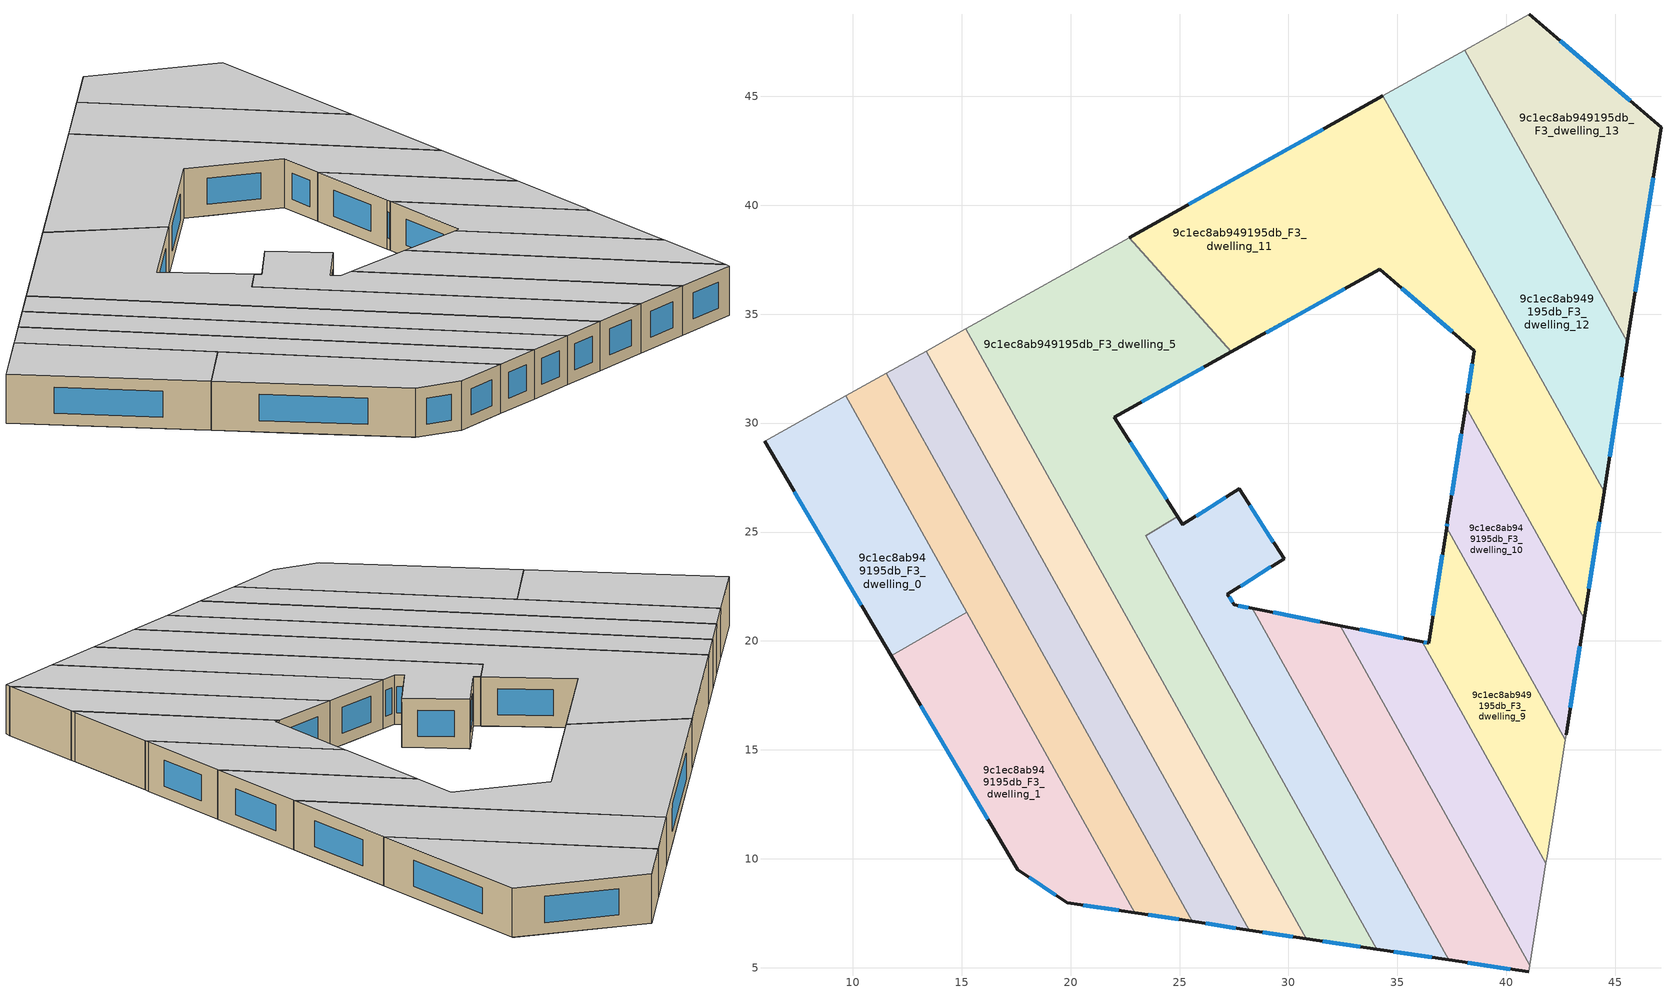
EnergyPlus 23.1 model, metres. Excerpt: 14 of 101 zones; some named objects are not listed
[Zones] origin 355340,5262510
9c1ec8ab949195db_F3_dwelling_0
 floor to 9c1ec8ab949195db_F2_dwelling_3 (EU_floor_Construction): 12.45,26.29 15.03,21.67 11.29,20.13 7.96,25.76 z9
 floor to 9c1ec8ab949195db_F2_dwelling_2 (EU_floor_Construction): 9.69,31.25 12.45,26.29 7.96,25.76 5.95,29.17 z9
 floor to 9c1ec8ab949195db_F2_dwelling_4 (EU_floor_Construction): 15.03,21.67 15.23,21.32 11.77,19.32 11.29,20.13 z9
 wall outside (EU_wall_Construction): 5.95,29.17 11.77,19.32 z9:12
 wall adiabatic (EU_wall_Construction): 9.68,31.25 5.95,29.17 z9:12
 wall to 9c1ec8ab949195db_F3_dwelling_1 (EU_wall_Construction): 11.77,19.32 15.23,21.32 z9:12
 wall to 9c1ec8ab949195db_F3_dwelling_2 (EU_wall_Construction): 15.23,21.32 9.68,31.25 z9:12
 window (EU_Window_Construction): 7.32,26.85 10.4,21.63 z9.7:11.3
 ceiling to 9c1ec8ab949195db_F4_dwelling_0 (EU_floor_Construction): 15.23,21.32 9.68,31.25 5.95,29.17 11.77,19.32 z12
9c1ec8ab949195db_F3_dwelling_1
 floor to 9c1ec8ab949195db_F2_dwelling_5 (EU_floor_Construction): 17.46,17.32 19.9,12.95 17.45,9.71 14.39,14.9 z9
 floor to 9c1ec8ab949195db_F2_dwelling_4 (EU_floor_Construction): 15.23,21.32 17.46,17.32 14.39,14.9 11.77,19.32 z9
 floor to 9c1ec8ab949195db_F2_dwelling_6 (EU_floor_Construction): 19.9,12.95 22.89,7.61 22.85,7.53 19.86,7.98 17.57,9.51 17.45,9.71 z9
 wall outside (EU_wall_Construction): 11.77,19.32 17.57,9.51 19.86,7.98 22.94,7.52 z9:12
 wall to 9c1ec8ab949195db_F3_dwelling_2 (EU_wall_Construction): 22.94,7.52 15.23,21.32 z9:12
 window (EU_Window_Construction): 20.58,7.87 22.21,7.63 / 18.11,9.15 19.32,8.34 / 13.13,17.02 16.21,11.81 z9.7:11.3
 ceiling to 9c1ec8ab949195db_F4_dwelling_1 (EU_floor_Construction): 22.94,7.52 15.23,21.32 11.77,19.32 17.57,9.51 19.86,7.98 z12
9c1ec8ab949195db_F3_dwelling_10
 floor to 9c1ec8ab949195db_F2_dwelling_11 (EU_floor_Construction): 38.49,30.12 43.57,21.01 43.29,19.22 38.38,23.2 37.26,25.2 37.26,25.21 38.02,30.01 z9
 floor to 9c1ec8ab949195db_F2_dwelling_10 (EU_floor_Construction): 43.29,19.22 42.74,15.7 42.72,15.54 42.7,15.46 38.38,23.2 z9
 floor adiabatic (EU_floor_Construction): 38.13,30.76 38.49,30.12 38.02,30.01 z9
 wall outside (EU_wall_Construction): 38.13,30.76 37.3,25.44 37.26,25.2 / 42.74,15.7 43.57,21.01 z9:12
 wall to 9c1ec8ab949195db_F3_dwelling_11 (EU_wall_Construction): 43.57,21.01 38.13,30.76 z9:12
 wall adiabatic (EU_wall_Construction): 42.7,15.46 42.74,15.7 z9:12
 wall to 9c1ec8ab949195db_F3_dwelling_9 (EU_wall_Construction): 37.26,25.2 42.7,15.46 z9:12
 window (EU_Window_Construction): 37.94,29.51 37.49,26.69 / 42.94,16.95 43.38,19.77 / 37.29,25.38 37.27,25.26 z9.7:11.3
 ceiling to 9c1ec8ab949195db_F4_dwelling_10 (EU_floor_Construction): 42.74,15.7 43.57,21.01 38.13,30.76 37.3,25.44 37.26,25.2 42.7,15.46 z12
9c1ec8ab949195db_F3_dwelling_11
 floor to 9c1ec8ab949195db_F2_dwelling_11 (EU_floor_Construction): 42.18,30.98 44.48,26.85 43.57,21.01 38.49,30.12 z9
 floor to 9c1ec8ab949195db_F2_dwelling_13 (EU_floor_Construction): 37.36,39.61 39.32,36.09 37.46,34.24 35.49,35.93 z9
 floor to 9c1ec8ab949195db_F2_dwelling_14 (EU_floor_Construction): 34.34,45.02 37.36,39.61 35.49,35.93 34.18,37.06 31.76,35.71 31.76,43.58 z9
 floor adiabatic (EU_floor_Construction): 39.32,36.09 42.18,30.98 38.49,30.12 38.13,30.76 38.53,33.32 37.46,34.24 z9; 31.76,43.58 31.76,35.71 34.18,37.06 27.37,33.26 22.68,38.51 z9
 wall outside (EU_wall_Construction): 43.57,21.01 44.48,26.85 / 27.37,33.26 34.18,37.06 38.53,33.32 38.13,30.76 / 34.34,45.02 22.68,38.51 z9:12
 wall to 9c1ec8ab949195db_F3_dwelling_12 (EU_wall_Construction): 44.48,26.85 34.34,45.02 z9:12
 wall to 9c1ec8ab949195db_F3_dwelling_5 (EU_wall_Construction): 22.68,38.51 27.37,33.26 z9:12
 window (EU_Window_Construction): 43.79,22.39 44.27,25.48 / 38.44,32.72 38.23,31.36 / 35.2,36.18 37.51,34.2 / 28.97,34.16 32.58,36.17 / 31.6,43.49 25.42,40.04 z9.7:11.3
 ceiling to 9c1ec8ab949195db_F4_dwelling_11 (EU_floor_Construction): 43.57,21.01 44.48,26.85 34.34,45.02 22.68,38.51 27.37,33.26 34.18,37.06 38.53,33.32 38.13,30.76 z12
9c1ec8ab949195db_F3_dwelling_12
 floor to 9c1ec8ab949195db_F2_dwelling_12 (EU_floor_Construction): 42.48,39.23 45.56,33.72 45.24,31.68 42.18,30.98 39.32,36.09 z9
 floor to 9c1ec8ab949195db_F2_dwelling_14 (EU_floor_Construction): 38.08,47.11 39.7,44.22 37.36,39.61 34.34,45.02 z9
 floor to 9c1ec8ab949195db_F2_dwelling_13 (EU_floor_Construction): 39.7,44.22 42.48,39.23 39.32,36.09 37.36,39.61 z9
 floor to 9c1ec8ab949195db_F2_dwelling_11 (EU_floor_Construction): 45.24,31.68 44.48,26.85 42.18,30.98 z9
 wall outside (EU_wall_Construction): 44.48,26.85 45.56,33.72 z9:12
 wall adiabatic (EU_wall_Construction): 38.08,47.11 34.34,45.02 z9:12
 wall to 9c1ec8ab949195db_F3_dwelling_13 (EU_wall_Construction): 45.56,33.72 38.08,47.11 z9:12
 window (EU_Window_Construction): 44.74,28.47 45.31,32.11 z9.7:11.3
 ceiling to 9c1ec8ab949195db_F4_dwelling_12 (EU_floor_Construction): 44.48,26.85 45.56,33.72 38.08,47.11 34.34,45.02 z12
9c1ec8ab949195db_F3_dwelling_13
 floor to 9c1ec8ab949195db_F2_dwelling_13 (EU_floor_Construction): 46.96,43.69 42.48,39.23 39.7,44.22 41.72,48.2 z9
 floor to 9c1ec8ab949195db_F2_dwelling_12 (EU_floor_Construction): 47.1,43.57 45.56,33.72 42.48,39.23 46.96,43.69 z9
 floor to 9c1ec8ab949195db_F2_dwelling_14 (EU_floor_Construction): 41.72,48.2 39.7,44.22 38.08,47.11 41.05,48.77 z9
 wall outside (EU_wall_Construction): 45.56,33.72 47.1,43.57 41.05,48.77 z9:12
 wall adiabatic (EU_wall_Construction): 41.05,48.77 38.08,47.11 z9:12
 window (EU_Window_Construction): 45.68,44.79 42.47,47.55 / 45.92,36.03 46.74,41.26 z9.7:11.3
 ceiling to 9c1ec8ab949195db_F4_dwelling_13 (EU_floor_Construction): 45.56,33.72 47.1,43.57 41.05,48.77 38.08,47.11 z12
9c1ec8ab949195db_F3_dwelling_2
 floor to 9c1ec8ab949195db_F2_dwelling_2 (EU_floor_Construction): 12.21,31.07 14.73,26.56 12.45,26.29 9.69,31.25 9.9,31.37 z9
 floor to 9c1ec8ab949195db_F2_dwelling_5 (EU_floor_Construction): 19.15,18.65 21.3,14.79 19.9,12.95 17.46,17.32 z9
 floor to 9c1ec8ab949195db_F2_dwelling_1 (EU_floor_Construction): 11.54,32.28 12.21,31.07 9.9,31.37 z9
 floor to 9c1ec8ab949195db_F2_dwelling_6 (EU_floor_Construction): 21.3,14.79 23.93,10.08 22.89,7.61 19.9,12.95 z9
 floor to 9c1ec8ab949195db_F2_dwelling_7 (EU_floor_Construction): 23.93,10.08 25.59,7.13 22.94,7.52 22.89,7.61 z9
 floor to 9c1ec8ab949195db_F2_dwelling_3 (EU_floor_Construction): 14.73,26.56 17.01,22.49 15.03,21.67 12.45,26.29 z9
 floor to 9c1ec8ab949195db_F2_dwelling_4 (EU_floor_Construction): 17.01,22.49 19.15,18.65 17.46,17.32 15.03,21.67 z9
 wall outside (EU_wall_Construction): 22.94,7.52 25.59,7.12 z9:12
 wall adiabatic (EU_wall_Construction): 11.53,32.28 9.68,31.25 z9:12
 wall to 9c1ec8ab949195db_F3_dwelling_3 (EU_wall_Construction): 25.59,7.12 11.53,32.28 z9:12
 window (EU_Window_Construction): 23.56,7.43 24.96,7.22 z9.7:11.3
 ceiling to 9c1ec8ab949195db_F4_dwelling_2 (EU_floor_Construction): 25.59,7.12 11.53,32.28 9.68,31.25 22.94,7.52 z12
9c1ec8ab949195db_F3_dwelling_3
 floor to 9c1ec8ab949195db_F2_dwelling_6 (EU_floor_Construction): 22.69,16.62 24.97,12.53 23.93,10.08 21.3,14.79 z9
 floor to 9c1ec8ab949195db_F2_dwelling_7 (EU_floor_Construction): 24.97,12.53 28.21,6.73 25.59,7.13 23.93,10.08 z9
 floor to 9c1ec8ab949195db_F2_dwelling_2 (EU_floor_Construction): 14.8,30.74 16.99,26.83 14.73,26.56 12.21,31.07 z9
 floor to 9c1ec8ab949195db_F2_dwelling_1 (EU_floor_Construction): 13.37,33.3 14.8,30.74 12.21,31.07 11.54,32.28 z9
 floor to 9c1ec8ab949195db_F2_dwelling_3 (EU_floor_Construction): 16.99,26.83 18.96,23.29 17.01,22.49 14.73,26.56 z9
 floor to 9c1ec8ab949195db_F2_dwelling_5 (EU_floor_Construction): 20.82,19.96 22.69,16.62 21.3,14.79 19.15,18.65 z9
 floor to 9c1ec8ab949195db_F2_dwelling_4 (EU_floor_Construction): 18.96,23.29 20.82,19.96 19.15,18.65 17.01,22.49 z9
 wall outside (EU_wall_Construction): 25.59,7.12 28.21,6.73 z9:12
 wall adiabatic (EU_wall_Construction): 13.37,33.3 11.53,32.28 z9:12
 wall to 9c1ec8ab949195db_F3_dwelling_4 (EU_wall_Construction): 28.21,6.73 13.37,33.3 z9:12
 window (EU_Window_Construction): 26.2,7.03 27.59,6.83 z9.7:11.3
 ceiling to 9c1ec8ab949195db_F4_dwelling_3 (EU_floor_Construction): 28.21,6.73 13.37,33.3 11.53,32.28 25.59,7.12 z12
9c1ec8ab949195db_F3_dwelling_4
 floor to 9c1ec8ab949195db_F2_dwelling_7 (EU_floor_Construction): 26,14.96 29.52,8.65 29.29,6.57 28.21,6.73 24.97,12.53 z9
 floor to 9c1ec8ab949195db_F2_dwelling_1 (EU_floor_Construction): 15.19,34.32 17.37,30.41 14.8,30.74 13.37,33.3 z9
 floor to 9c1ec8ab949195db_F2_dwelling_6 (EU_floor_Construction): 24.06,18.43 26,14.96 24.97,12.53 22.69,16.62 z9
 floor to 9c1ec8ab949195db_F2_dwelling_5 (EU_floor_Construction): 22.48,21.27 24.06,18.43 22.69,16.62 20.82,19.96 z9
 floor to 9c1ec8ab949195db_F2_dwelling_2 (EU_floor_Construction): 17.37,30.41 19.23,27.09 16.99,26.83 14.8,30.74 z9
 floor to 9c1ec8ab949195db_F2_dwelling_8 (EU_floor_Construction): 29.52,8.65 30.81,6.34 29.29,6.57 z9
 floor to 9c1ec8ab949195db_F2_dwelling_3 (EU_floor_Construction): 19.23,27.09 20.9,24.09 18.96,23.29 16.99,26.83 z9
 floor to 9c1ec8ab949195db_F2_dwelling_4 (EU_floor_Construction): 20.9,24.09 22.48,21.27 20.82,19.96 18.96,23.29 z9
 wall outside (EU_wall_Construction): 28.21,6.73 30.82,6.34 z9:12
 wall adiabatic (EU_wall_Construction): 15.19,34.32 13.37,33.3 z9:12
 wall to 9c1ec8ab949195db_F3_dwelling_5 (EU_wall_Construction): 30.82,6.34 15.19,34.32 z9:12
 window (EU_Window_Construction): 28.82,6.64 30.2,6.43 z9.7:11.3
 ceiling to 9c1ec8ab949195db_F4_dwelling_4 (EU_floor_Construction): 30.82,6.34 15.19,34.32 13.37,33.3 28.21,6.73 z12
9c1ec8ab949195db_F3_dwelling_5
 floor to 9c1ec8ab949195db_F2_dwelling_1 (EU_floor_Construction): 26.54,32.8 22.01,30.27 22.32,29.77 17.37,30.41 15.19,34.32 20.81,37.46 z9
 floor to 9c1ec8ab949195db_F2_dwelling_0 (EU_floor_Construction): 22.69,38.51 27.37,33.26 26.54,32.8 20.81,37.46 z9
 floor to 9c1ec8ab949195db_F2_dwelling_3 (EU_floor_Construction): 23.7,27.62 24.9,25.74 20.9,24.09 19.23,27.09 z9
 floor to 9c1ec8ab949195db_F2_dwelling_7 (EU_floor_Construction): 27.28,17.99 30.02,13.08 29.52,8.65 26,14.96 z9
 floor to 9c1ec8ab949195db_F2_dwelling_2 (EU_floor_Construction): 22.32,29.77 23.7,27.62 19.23,27.09 17.37,30.41 z9
 floor to 9c1ec8ab949195db_F2_dwelling_4 (EU_floor_Construction): 24.91,25.7 23.46,24.83 24.54,22.89 22.48,21.27 20.9,24.09 24.9,25.74 25.15,25.34 25.14,25.34 z9
 floor to 9c1ec8ab949195db_F2_dwelling_8 (EU_floor_Construction): 30.02,13.08 34.06,5.86 30.81,6.34 29.52,8.65 z9
 floor to 9c1ec8ab949195db_F2_dwelling_6 (EU_floor_Construction): 25.78,20.68 27.28,17.99 26,14.96 24.06,18.43 z9
 floor to 9c1ec8ab949195db_F2_dwelling_5 (EU_floor_Construction): 24.54,22.89 25.78,20.68 24.06,18.43 22.48,21.27 z9
 wall outside (EU_wall_Construction): 25.15,25.34 22.01,30.27 27.37,33.26 / 30.82,6.34 34.06,5.86 z9:12
 wall to 9c1ec8ab949195db_F3_dwelling_6 (EU_wall_Construction): 34.06,5.86 23.46,24.83 24.91,25.7 25.14,25.34 25.15,25.34 z9:12
 wall adiabatic (EU_wall_Construction): 22.68,38.51 15.19,34.32 z9:12
 window (EU_Window_Construction): 23.27,30.97 26.11,32.56 / 24.41,26.5 22.75,29.11 / 31.58,6.23 33.29,5.97 z9.7:11.3
 ceiling to 9c1ec8ab949195db_F4_dwelling_5 (EU_floor_Construction): 34.06,5.86 23.46,24.83 24.91,25.7 25.14,25.34 25.15,25.34 22.01,30.27 27.37,33.26 22.68,38.51 15.19,34.32 30.82,6.34 z12
9c1ec8ab949195db_F3_dwelling_6
 floor to 9c1ec8ab949195db_F2_dwelling_4 (EU_floor_Construction): 27.78,26.93 28.41,25.94 24.54,22.89 23.46,24.83 24.91,25.7 25.14,25.34 25.15,25.34 27.74,26.99 z9
 floor to 9c1ec8ab949195db_F2_dwelling_6 (EU_floor_Construction): 29.03,24.98 29.76,23.84 29.8,23.78 27.2,22.13 27.51,21.66 28.35,21.49 28.58,21.07 27.28,17.99 25.78,20.69 z9
 floor to 9c1ec8ab949195db_F2_dwelling_9 (EU_floor_Construction): 35.08,9.44 37.36,5.36 35.75,5.6 z9
 floor to 9c1ec8ab949195db_F2_dwelling_5 (EU_floor_Construction): 28.41,25.94 29.03,24.98 25.78,20.69 24.54,22.89 z9
 floor to 9c1ec8ab949195db_F2_dwelling_8 (EU_floor_Construction): 30.53,17.59 35.08,9.44 35.75,5.6 34.06,5.86 30.02,13.08 z9
 floor to 9c1ec8ab949195db_F2_dwelling_7 (EU_floor_Construction): 28.58,21.07 30.53,17.59 30.02,13.08 27.28,17.99 z9
 wall outside (EU_wall_Construction): 28.35,21.5 27.51,21.66 27.2,22.13 29.8,23.78 27.74,26.99 25.15,25.35 / 34.06,5.86 37.36,5.36 z9:12
 wall to 9c1ec8ab949195db_F3_dwelling_7 (EU_wall_Construction): 37.36,5.36 28.35,21.5 z9:12
 window (EU_Window_Construction): 29.31,24.54 28.22,26.24 / 27.81,22.52 29.19,23.4 / 27.44,21.77 27.27,22.02 / 28.15,21.53 27.7,21.62 / 34.83,5.74 36.58,5.48 / 27.13,26.61 25.76,25.73 z9.7:11.3
 ceiling to 9c1ec8ab949195db_F4_dwelling_6 (EU_floor_Construction): 37.36,5.36 28.35,21.5 27.51,21.66 27.2,22.13 29.8,23.78 27.74,26.99 25.15,25.35 25.14,25.34 24.91,25.7 23.46,24.83 34.06,5.86 z12
9c1ec8ab949195db_F3_dwelling_7
 floor to 9c1ec8ab949195db_F2_dwelling_9 (EU_floor_Construction): 33.46,18.76 41.09,5.11 41.04,4.81 37.36,5.36 35.08,9.44 z9
 floor to 9c1ec8ab949195db_F2_dwelling_7 (EU_floor_Construction): 30.91,20.99 30.53,17.59 28.58,21.07 28.73,21.42 z9
 floor to 9c1ec8ab949195db_F2_dwelling_8 (EU_floor_Construction): 32.38,20.7 33.46,18.76 35.08,9.44 30.53,17.59 30.91,20.99 z9
 floor to 9c1ec8ab949195db_F2_dwelling_6 (EU_floor_Construction): 28.73,21.42 28.58,21.07 28.35,21.49 z9
 wall outside (EU_wall_Construction): 32.38,20.7 28.35,21.5 / 37.36,5.36 41.04,4.81 z9:12
 wall to 9c1ec8ab949195db_F3_dwelling_8 (EU_wall_Construction): 41.09,5.11 32.38,20.7 z9:12
 wall adiabatic (EU_wall_Construction): 41.04,4.81 41.09,5.11 z9:12
 window (EU_Window_Construction): 31.43,20.89 29.29,21.31 / 38.22,5.23 40.17,4.94 z9.7:11.3
 ceiling to 9c1ec8ab949195db_F4_dwelling_7 (EU_floor_Construction): 41.04,4.81 41.09,5.11 32.38,20.7 28.35,21.5 37.36,5.36 z12
9c1ec8ab949195db_F3_dwelling_8
 floor to 9c1ec8ab949195db_F2_dwelling_9 (EU_floor_Construction): 35.52,20.08 41.36,6.89 41.09,5.11 33.46,18.76 33.15,20.55 z9
 floor to 9c1ec8ab949195db_F2_dwelling_10 (EU_floor_Construction): 36.15,19.96 41.82,9.8 41.36,6.89 35.52,20.08 z9
 floor to 9c1ec8ab949195db_F2_dwelling_8 (EU_floor_Construction): 33.15,20.55 33.46,18.76 32.38,20.7 z9
 wall outside (EU_wall_Construction): 36.15,19.96 32.38,20.7 z9:12
 wall to 9c1ec8ab949195db_F3_dwelling_9 (EU_wall_Construction): 41.82,9.8 36.15,19.96 z9:12
 wall adiabatic (EU_wall_Construction): 41.09,5.11 41.82,9.8 z9:12
 window (EU_Window_Construction): 35.26,20.14 33.26,20.53 z9.7:11.3
 ceiling to 9c1ec8ab949195db_F4_dwelling_8 (EU_floor_Construction): 41.09,5.11 41.82,9.8 36.15,19.96 32.38,20.7 z12
9c1ec8ab949195db_F3_dwelling_9
 floor to 9c1ec8ab949195db_F2_dwelling_10 (EU_floor_Construction): 38.38,23.2 42.7,15.46 41.82,9.8 36.15,19.96 36.4,19.91 36.43,19.91 37.11,24.23 z9
 floor to 9c1ec8ab949195db_F2_dwelling_11 (EU_floor_Construction): 37.26,25.2 38.38,23.2 37.11,24.23 z9
 wall outside (EU_wall_Construction): 37.26,25.2 36.43,19.91 36.4,19.91 36.15,19.96 z9:12
 wall adiabatic (EU_wall_Construction): 41.82,9.8 41.87,10.12 42.7,15.46 z9:12
 window (EU_Window_Construction): 37.07,23.96 36.63,21.15 / 36.34,19.92 36.21,19.95 z9.7:11.3
 ceiling to 9c1ec8ab949195db_F4_dwelling_9 (EU_floor_Construction): 41.82,9.8 41.87,10.12 42.7,15.46 37.26,25.2 36.43,19.91 36.4,19.91 36.15,19.96 z12
[Building]
EU S2 Campaign: North Axis=0; Terrain=City; Solar Distribution=FullExterior
[Site:Location]
Budapest.Ferenc.Liszt.Intl.AP: Latitude=47.437; Longitude=19.256; Time Zone=1; Elevation=185
[SizingPeriod:WeatherFileDays]
AnnualSizingPeriod: Begin Month=1; Begin Day of Month=1; End Month=12; End Day of Month=31; Day of Week for Start Day=Monday; Use Weather File Daylight Saving Period=No; Use Weather File Rain and Snow Indicators=No
[MATERIAL]
EU_InternalMass_Material: Roughness=MediumRough; Thickness=0.1; Conductivity=1; Density=1800; Specific Heat=900; Thermal Absorptance=0.9; Solar Absorptance=0.7; Visible Absorptance=0.7
[MATERIAL:NOMASS] Roughness=MediumRough; Thermal Absorptance=0.9; Solar Absorptance=0.7; Visible Absorptance=0.7
Name | Thermal Resistance
EU_wall_NoMass | 0.832559
EU_floor_NoMass | 0.872794
[WINDOWMATERIAL:SIMPLEGLAZINGSYSTEM]
EU_Window_SimpleGlazing: UFactor=2.79869; Solar Heat Gain Coefficient=0.75; Visible Transmittance=0.75
[CONSTRUCTION]
EU_wall_Construction: EU_wall_NoMass
EU_floor_Construction: EU_floor_NoMass
EU_Window_Construction: EU_Window_SimpleGlazing
EU_InternalMass_Construction: EU_InternalMass_Material
[ZONE] Type=1; Multiplier=1; Ceiling Height=autocalculate; Floor Area=autocalculate; Part of Total Floor Area=Yes
Name | Volume
9c1ec8ab949195db_F3_dwelling_0 | 141.468
9c1ec8ab949195db_F3_dwelling_1 | 161.924
9c1ec8ab949195db_F3_dwelling_10 | 116.154
9c1ec8ab949195db_F3_dwelling_11 | 422.124
9c1ec8ab949195db_F3_dwelling_12 | 232.449
9c1ec8ab949195db_F3_dwelling_13 | 179.593
9c1ec8ab949195db_F3_dwelling_2 | 178.001
9c1ec8ab949195db_F3_dwelling_3 | 186.416
9c1ec8ab949195db_F3_dwelling_4 | 195.538
9c1ec8ab949195db_F3_dwelling_5 | 421.514
9c1ec8ab949195db_F3_dwelling_6 | 203.584
9c1ec8ab949195db_F3_dwelling_7 | 172.406
9c1ec8ab949195db_F3_dwelling_8 | 129.595
9c1ec8ab949195db_F3_dwelling_9 | 118.302
[INTERNALMASS] Construction=EU_InternalMass_Construction
Name | Zone or ZoneList | Surface Area
9c1ec8ab949195db_F3_dwelling_0_EU_InternalMass | 9c1ec8ab949195db_F3_dwelling_0 | 47.1613
9c1ec8ab949195db_F3_dwelling_1_EU_InternalMass | 9c1ec8ab949195db_F3_dwelling_1 | 53.9777
9c1ec8ab949195db_F3_dwelling_2_EU_InternalMass | 9c1ec8ab949195db_F3_dwelling_2 | 59.3337
9c1ec8ab949195db_F3_dwelling_3_EU_InternalMass | 9c1ec8ab949195db_F3_dwelling_3 | 62.1388
9c1ec8ab949195db_F3_dwelling_4_EU_InternalMass | 9c1ec8ab949195db_F3_dwelling_4 | 65.1795
9c1ec8ab949195db_F3_dwelling_5_EU_InternalMass | 9c1ec8ab949195db_F3_dwelling_5 | 140.509
9c1ec8ab949195db_F3_dwelling_6_EU_InternalMass | 9c1ec8ab949195db_F3_dwelling_6 | 67.8803
9c1ec8ab949195db_F3_dwelling_7_EU_InternalMass | 9c1ec8ab949195db_F3_dwelling_7 | 57.4687
9c1ec8ab949195db_F3_dwelling_8_EU_InternalMass | 9c1ec8ab949195db_F3_dwelling_8 | 43.2055
9c1ec8ab949195db_F3_dwelling_9_EU_InternalMass | 9c1ec8ab949195db_F3_dwelling_9 | 39.4293
9c1ec8ab949195db_F3_dwelling_10_EU_InternalMass | 9c1ec8ab949195db_F3_dwelling_10 | 38.7166
9c1ec8ab949195db_F3_dwelling_11_EU_InternalMass | 9c1ec8ab949195db_F3_dwelling_11 | 140.706
9c1ec8ab949195db_F3_dwelling_12_EU_InternalMass | 9c1ec8ab949195db_F3_dwelling_12 | 77.4833
9c1ec8ab949195db_F3_dwelling_13_EU_InternalMass | 9c1ec8ab949195db_F3_dwelling_13 | 59.8643
[OTHEREQUIPMENT] Fuel Type=Electricity; Design Level Calculation Method=Watts/Area; Power per Zone Floor Area=1; Fraction Latent=0; Fraction Radiant=0; Fraction Lost=0; Carbon Dioxide Generation Rate=0; EndUse Subcategory=EU_Step8_InternalGains
Name | Zone or ZoneList or Space or SpaceList | Schedule
EU_Step8_InternalGain_9c1ec8ab949195db_F3_dwelling_0_f000 | 9c1ec8ab949195db_F3_dwelling_0 | EU_Step8_GainSchedule_9c1ec8ab949195db_F3_dwelling_0_f000
EU_Step8_InternalGain_9c1ec8ab949195db_F3_dwelling_1_f000 | 9c1ec8ab949195db_F3_dwelling_1 | EU_Step8_GainSchedule_9c1ec8ab949195db_F3_dwelling_1_f000
EU_Step8_InternalGain_9c1ec8ab949195db_F3_dwelling_2_f000 | 9c1ec8ab949195db_F3_dwelling_2 | EU_Step8_GainSchedule_9c1ec8ab949195db_F3_dwelling_2_f000
EU_Step8_InternalGain_9c1ec8ab949195db_F3_dwelling_3_f000 | 9c1ec8ab949195db_F3_dwelling_3 | EU_Step8_GainSchedule_9c1ec8ab949195db_F3_dwelling_3_f000
EU_Step8_InternalGain_9c1ec8ab949195db_F3_dwelling_4_f000 | 9c1ec8ab949195db_F3_dwelling_4 | EU_Step8_GainSchedule_9c1ec8ab949195db_F3_dwelling_4_f000
EU_Step8_InternalGain_9c1ec8ab949195db_F3_dwelling_5_f000 | 9c1ec8ab949195db_F3_dwelling_5 | EU_Step8_GainSchedule_9c1ec8ab949195db_F3_dwelling_5_f000
EU_Step8_InternalGain_9c1ec8ab949195db_F3_dwelling_6_f000 | 9c1ec8ab949195db_F3_dwelling_6 | EU_Step8_GainSchedule_9c1ec8ab949195db_F3_dwelling_6_f000
EU_Step8_InternalGain_9c1ec8ab949195db_F3_dwelling_7_f000 | 9c1ec8ab949195db_F3_dwelling_7 | EU_Step8_GainSchedule_9c1ec8ab949195db_F3_dwelling_7_f000
EU_Step8_InternalGain_9c1ec8ab949195db_F3_dwelling_8_f000 | 9c1ec8ab949195db_F3_dwelling_8 | EU_Step8_GainSchedule_9c1ec8ab949195db_F3_dwelling_8_f000
EU_Step8_InternalGain_9c1ec8ab949195db_F3_dwelling_9_f000 | 9c1ec8ab949195db_F3_dwelling_9 | EU_Step8_GainSchedule_9c1ec8ab949195db_F3_dwelling_9_f000
EU_Step8_InternalGain_9c1ec8ab949195db_F3_dwelling_10_f000 | 9c1ec8ab949195db_F3_dwelling_10 | EU_Step8_GainSchedule_9c1ec8ab949195db_F3_dwelling_10_f000
EU_Step8_InternalGain_9c1ec8ab949195db_F3_dwelling_11_f000 | 9c1ec8ab949195db_F3_dwelling_11 | EU_Step8_GainSchedule_9c1ec8ab949195db_F3_dwelling_11_f000
EU_Step8_InternalGain_9c1ec8ab949195db_F3_dwelling_12_f000 | 9c1ec8ab949195db_F3_dwelling_12 | EU_Step8_GainSchedule_9c1ec8ab949195db_F3_dwelling_12_f000
EU_Step8_InternalGain_9c1ec8ab949195db_F3_dwelling_13_f000 | 9c1ec8ab949195db_F3_dwelling_13 | EU_Step8_GainSchedule_9c1ec8ab949195db_F3_dwelling_13_f000
[ZONEVENTILATION:DESIGNFLOWRATE] Schedule=EU_AlwaysOn; Design Flow Rate Calculation Method=AirChanges/Hour; Air Changes per Hour=0.475469; Ventilation Type=Natural; Fan Pressure Rise=0; Fan Total Efficiency=1; Constant Term Coefficient=1; Temperature Term Coefficient=0; Velocity Term Coefficient=0; Velocity Squared Term Coefficient=0; Minimum Indoor Temperature=-100; Maximum Indoor Temperature=100; Delta Temperature=-100; Minimum Outdoor Temperature=-100; Maximum Outdoor Temperature=100; Maximum Wind Speed=40
Name | Zone or ZoneList or Space or SpaceList
EU_ConstantAir_9c1ec8ab949195db_F3_dwelling_0 | 9c1ec8ab949195db_F3_dwelling_0
EU_ConstantAir_9c1ec8ab949195db_F3_dwelling_1 | 9c1ec8ab949195db_F3_dwelling_1
EU_ConstantAir_9c1ec8ab949195db_F3_dwelling_2 | 9c1ec8ab949195db_F3_dwelling_2
EU_ConstantAir_9c1ec8ab949195db_F3_dwelling_3 | 9c1ec8ab949195db_F3_dwelling_3
EU_ConstantAir_9c1ec8ab949195db_F3_dwelling_4 | 9c1ec8ab949195db_F3_dwelling_4
EU_ConstantAir_9c1ec8ab949195db_F3_dwelling_5 | 9c1ec8ab949195db_F3_dwelling_5
EU_ConstantAir_9c1ec8ab949195db_F3_dwelling_6 | 9c1ec8ab949195db_F3_dwelling_6
EU_ConstantAir_9c1ec8ab949195db_F3_dwelling_7 | 9c1ec8ab949195db_F3_dwelling_7
EU_ConstantAir_9c1ec8ab949195db_F3_dwelling_8 | 9c1ec8ab949195db_F3_dwelling_8
EU_ConstantAir_9c1ec8ab949195db_F3_dwelling_9 | 9c1ec8ab949195db_F3_dwelling_9
EU_ConstantAir_9c1ec8ab949195db_F3_dwelling_10 | 9c1ec8ab949195db_F3_dwelling_10
EU_ConstantAir_9c1ec8ab949195db_F3_dwelling_11 | 9c1ec8ab949195db_F3_dwelling_11
EU_ConstantAir_9c1ec8ab949195db_F3_dwelling_12 | 9c1ec8ab949195db_F3_dwelling_12
EU_ConstantAir_9c1ec8ab949195db_F3_dwelling_13 | 9c1ec8ab949195db_F3_dwelling_13
[HVACTEMPLATE:ZONE:IDEALLOADSAIRSYSTEM] System Availability Schedule=EU_AlwaysOn; Maximum Heating Supply Air Temperature=50; Minimum Cooling Supply Air Temperature=13; Maximum Heating Supply Air Humidity Ratio=0.0156; Minimum Cooling Supply Air Humidity Ratio=0.0077; Heating Limit=NoLimit; Cooling Limit=NoLimit; Heating Availability Schedule=EU_AlwaysOn; Cooling Availability Schedule=EU_CoolingOff; Dehumidification Control Type=ConstantSensibleHeatRatio; Cooling Sensible Heat Ratio=0.7; Dehumidification Setpoint=60; Humidification Control Type=None; Humidification Setpoint=30; Outdoor Air Method=None; Outdoor Air Flow Rate per Person=0.00944; Outdoor Air Flow Rate per Zone Floor Area=0; Outdoor Air Flow Rate per Zone=0; Demand Controlled Ventilation Type=None; Outdoor Air Economizer Type=NoEconomizer; Heat Recovery Type=None; Sensible Heat Recovery Effectiveness=0.7; Latent Heat Recovery Effectiveness=0.65
Name | Template Thermostat
9c1ec8ab949195db_F3_dwelling_0 | EU_HeatOnly_9c1ec8ab949195db_F3_dwelling_0
9c1ec8ab949195db_F3_dwelling_1 | EU_HeatOnly_9c1ec8ab949195db_F3_dwelling_1
9c1ec8ab949195db_F3_dwelling_2 | EU_HeatOnly_9c1ec8ab949195db_F3_dwelling_2
9c1ec8ab949195db_F3_dwelling_3 | EU_HeatOnly_9c1ec8ab949195db_F3_dwelling_3
9c1ec8ab949195db_F3_dwelling_4 | EU_HeatOnly_9c1ec8ab949195db_F3_dwelling_4
9c1ec8ab949195db_F3_dwelling_5 | EU_HeatOnly_9c1ec8ab949195db_F3_dwelling_5
9c1ec8ab949195db_F3_dwelling_6 | EU_HeatOnly_9c1ec8ab949195db_F3_dwelling_6
9c1ec8ab949195db_F3_dwelling_7 | EU_HeatOnly_9c1ec8ab949195db_F3_dwelling_7
9c1ec8ab949195db_F3_dwelling_8 | EU_HeatOnly_9c1ec8ab949195db_F3_dwelling_8
9c1ec8ab949195db_F3_dwelling_9 | EU_HeatOnly_9c1ec8ab949195db_F3_dwelling_9
9c1ec8ab949195db_F3_dwelling_10 | EU_HeatOnly_9c1ec8ab949195db_F3_dwelling_10
9c1ec8ab949195db_F3_dwelling_11 | EU_HeatOnly_9c1ec8ab949195db_F3_dwelling_11
9c1ec8ab949195db_F3_dwelling_12 | EU_HeatOnly_9c1ec8ab949195db_F3_dwelling_12
9c1ec8ab949195db_F3_dwelling_13 | EU_HeatOnly_9c1ec8ab949195db_F3_dwelling_13
[SIZING:ZONE] Zone Cooling Design Supply Air Temperature Input Method=SupplyAirTemperature; Zone Cooling Design Supply Air Temperature=13; Zone Heating Design Supply Air Temperature Input Method=SupplyAirTemperature; Zone Heating Design Supply Air Temperature=50; Zone Cooling Design Supply Air Humidity Ratio=0.008; Zone Heating Design Supply Air Humidity Ratio=0.008; Cooling Design Air Flow Method=DesignDay; Cooling Design Air Flow Rate=0; Cooling Minimum Air Flow per Zone Floor Area=0.000762; Cooling Minimum Air Flow=0; Cooling Minimum Air Flow Fraction=0.2; Heating Design Air Flow Method=DesignDay; Heating Design Air Flow Rate=0; Heating Maximum Air Flow per Zone Floor Area=0.002032; Heating Maximum Air Flow=0.141576; Heating Maximum Air Flow Fraction=0.3; Account for Dedicated Outdoor Air System=No; Dedicated Outdoor Air System Control Strategy=NeutralSupplyAir; Dedicated Outdoor Air Low Setpoint Temperature for Design=autosize; Dedicated Outdoor Air High Setpoint Temperature for Design=autosize; Zone Load Sizing Method=Sensible Load Only No Latent Load; Zone Latent Cooling Design Supply Air Humidity Ratio Input Method=HumidityRatioDifference; Zone Cooling Design Supply Air Humidity Ratio Difference=0.005; Zone Latent Heating Design Supply Air Humidity Ratio Input Method=HumidityRatioDifference; Zone Humidification Design Supply Air Humidity Ratio Difference=0.005
9c1ec8ab949195db_F3_dwelling_0; 9c1ec8ab949195db_F3_dwelling_1; 9c1ec8ab949195db_F3_dwelling_2; 9c1ec8ab949195db_F3_dwelling_3; 9c1ec8ab949195db_F3_dwelling_4; 9c1ec8ab949195db_F3_dwelling_5; 9c1ec8ab949195db_F3_dwelling_6; 9c1ec8ab949195db_F3_dwelling_7; 9c1ec8ab949195db_F3_dwelling_8; 9c1ec8ab949195db_F3_dwelling_9; 9c1ec8ab949195db_F3_dwelling_10; 9c1ec8ab949195db_F3_dwelling_11; 9c1ec8ab949195db_F3_dwelling_12; 9c1ec8ab949195db_F3_dwelling_13
[SCHEDULE:CONSTANT]
Name | Hourly Value
EU_AlwaysOn | 1
EU_CoolingOff | 0
[SCHEDULE:FILE] Column Number=1; Rows to Skip at Top=0; Number of Hours of Data=8760; Column Separator=Comma; Interpolate to Timestep=No; Minutes per Item=60; Adjust Schedule for Daylight Savings=Yes
Name | File
EU_Step8_GainSchedule_9c1ec8ab949195db_F3_dwelling_0_f000 | ../../schedules/9c1ec8ab949195db/9c1ec8ab949195db_F3_dwelling_0_f000_gain.csv
EU_Step8_GainSchedule_9c1ec8ab949195db_F3_dwelling_1_f000 | ../../schedules/9c1ec8ab949195db/9c1ec8ab949195db_F3_dwelling_1_f000_gain.csv
EU_Step8_GainSchedule_9c1ec8ab949195db_F3_dwelling_2_f000 | ../../schedules/9c1ec8ab949195db/9c1ec8ab949195db_F3_dwelling_2_f000_gain.csv
EU_Step8_GainSchedule_9c1ec8ab949195db_F3_dwelling_3_f000 | ../../schedules/9c1ec8ab949195db/9c1ec8ab949195db_F3_dwelling_3_f000_gain.csv
EU_Step8_GainSchedule_9c1ec8ab949195db_F3_dwelling_4_f000 | ../../schedules/9c1ec8ab949195db/9c1ec8ab949195db_F3_dwelling_4_f000_gain.csv
EU_Step8_GainSchedule_9c1ec8ab949195db_F3_dwelling_5_f000 | ../../schedules/9c1ec8ab949195db/9c1ec8ab949195db_F3_dwelling_5_f000_gain.csv
EU_Step8_GainSchedule_9c1ec8ab949195db_F3_dwelling_6_f000 | ../../schedules/9c1ec8ab949195db/9c1ec8ab949195db_F3_dwelling_6_f000_gain.csv
EU_Step8_GainSchedule_9c1ec8ab949195db_F3_dwelling_7_f000 | ../../schedules/9c1ec8ab949195db/9c1ec8ab949195db_F3_dwelling_7_f000_gain.csv
EU_Step8_GainSchedule_9c1ec8ab949195db_F3_dwelling_8_f000 | ../../schedules/9c1ec8ab949195db/9c1ec8ab949195db_F3_dwelling_8_f000_gain.csv
EU_Step8_GainSchedule_9c1ec8ab949195db_F3_dwelling_9_f000 | ../../schedules/9c1ec8ab949195db/9c1ec8ab949195db_F3_dwelling_9_f000_gain.csv
EU_Step8_GainSchedule_9c1ec8ab949195db_F3_dwelling_10_f000 | ../../schedules/9c1ec8ab949195db/9c1ec8ab949195db_F3_dwelling_10_f000_gain.csv
EU_Step8_GainSchedule_9c1ec8ab949195db_F3_dwelling_11_f000 | ../../schedules/9c1ec8ab949195db/9c1ec8ab949195db_F3_dwelling_11_f000_gain.csv
EU_Step8_GainSchedule_9c1ec8ab949195db_F3_dwelling_12_f000 | ../../schedules/9c1ec8ab949195db/9c1ec8ab949195db_F3_dwelling_12_f000_gain.csv
EU_Step8_GainSchedule_9c1ec8ab949195db_F3_dwelling_13_f000 | ../../schedules/9c1ec8ab949195db/9c1ec8ab949195db_F3_dwelling_13_f000_gain.csv
